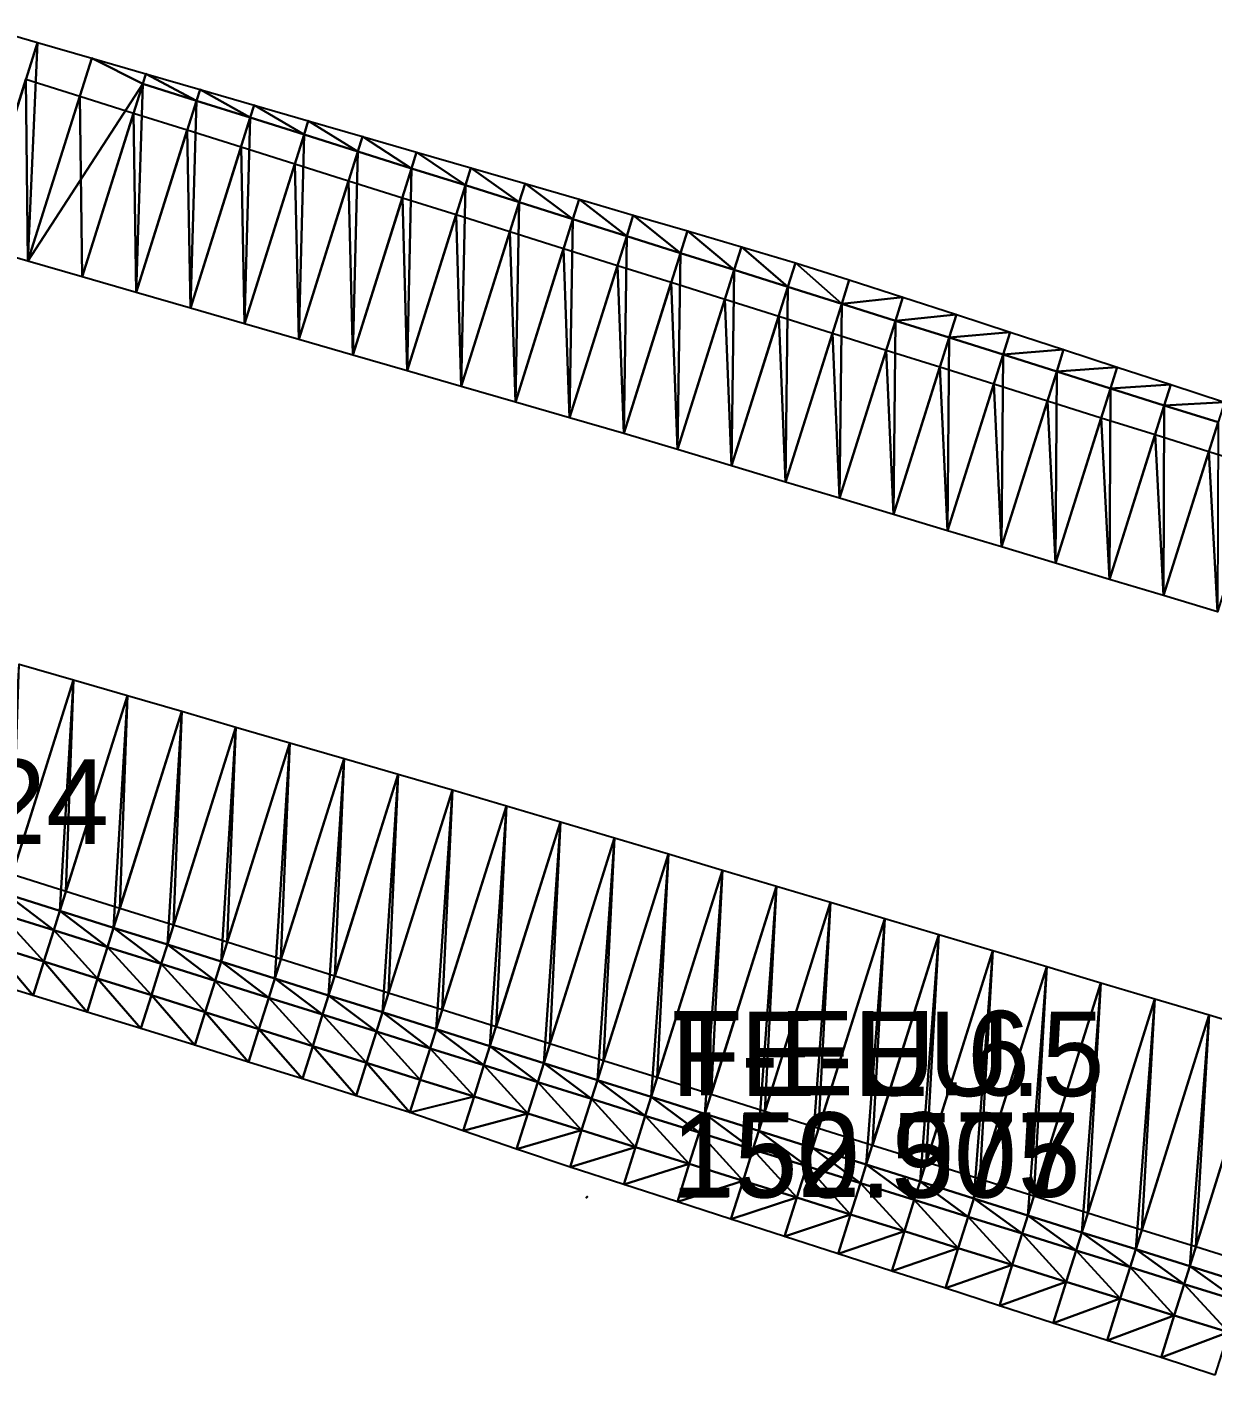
# Model space of a CAD drawing. Header units: metres. Extents: x 1882598 to 1885460, y 3171405 to 3171756.
# Drawn here: x 1883829.01 to 1883850.04, y 3171669.56 to 3171693.47 of the extents above; entities that cross this region are included whole.
import ezdxf

# ---------------------------------------------------------------- set-up
doc = ezdxf.new("R2010")
doc.units = ezdxf.units.M
doc.header["$MEASUREMENT"] = 0
doc.layers.add('pntelev', color=2, linetype='Continuous')
doc.layers.add('pntno', color=3, linetype='Continuous')
doc.layers.add('Triangles surfaces projet', color=7, linetype='Continuous', true_color=0x848484)

msp = doc.modelspace()

# ---------------------------------------------------------------- linework, layer by layer
for p in [(1883838.938, 3171672.704, 150.507), (1883838.953, 3171672.715, 152.975)]:
    msp.add_point(p)
at = {"layer": 'Triangles surfaces projet'}
for points in [[(1883828.238, 3171693.468, 152.591), (1883829.199, 3171693.19, 152.583), (1883828.067, 3171689.593, 152.677), (1883828.238, 3171693.468, 152.591)], [(1883829.199, 3171693.19, 152.583), (1883829.028, 3171689.315, 152.669), (1883828.067, 3171689.593, 152.677), (1883829.199, 3171693.19, 152.583)], [(1883829.028, 3171689.315, 152.669), (1883829.199, 3171693.19, 152.583), (1883830.16, 3171692.912, 152.575), (1883829.028, 3171689.315, 152.669)], [(1883829.028, 3171689.315, 152.669), (1883830.16, 3171692.912, 152.575), (1883831.066, 3171692.46, 152.571), (1883829.028, 3171689.315, 152.669)], [(1883831.121, 3171692.634, 152.567), (1883831.066, 3171692.46, 152.571), (1883830.16, 3171692.912, 152.575), (1883831.121, 3171692.634, 152.567)], [(1883829.028, 3171689.315, 153.019), (1883828.067, 3171689.593, 153.027), (1883828.994, 3171692.54, 152.95), (1883829.028, 3171689.315, 153.019)], [(1883829.948, 3171692.24, 152.942), (1883829.028, 3171689.315, 153.019), (1883828.994, 3171692.54, 152.95), (1883829.948, 3171692.24, 152.942)], [(1883831.066, 3171692.46, 152.571), (1883831.121, 3171692.634, 152.567), (1883832.02, 3171692.16, 152.564), (1883831.066, 3171692.46, 152.571)], [(1883832.082, 3171692.356, 152.427), (1883832.02, 3171692.16, 152.564), (1883831.121, 3171692.634, 152.567), (1883832.082, 3171692.356, 152.427)], [(1883829.989, 3171689.038, 152.661), (1883829.028, 3171689.315, 152.669), (1883831.066, 3171692.46, 152.571), (1883829.989, 3171689.038, 152.661)], [(1883831.066, 3171692.46, 152.571), (1883830.949, 3171688.76, 152.653), (1883829.989, 3171689.038, 152.661), (1883831.066, 3171692.46, 152.571)], [(1883831.066, 3171692.46, 152.571), (1883832.02, 3171692.16, 152.564), (1883830.949, 3171688.76, 152.653), (1883831.066, 3171692.46, 152.571)], [(1883832.082, 3171692.356, 152.427), (1883832.974, 3171691.86, 152.557), (1883832.02, 3171692.16, 152.564), (1883832.082, 3171692.356, 152.427)], [(1883832.974, 3171691.86, 152.557), (1883832.082, 3171692.356, 152.427), (1883833.042, 3171692.079, 152.403), (1883832.974, 3171691.86, 152.557)], [(1883829.989, 3171689.038, 153.011), (1883829.028, 3171689.315, 153.019), (1883829.948, 3171692.24, 152.942), (1883829.989, 3171689.038, 153.011)], [(1883830.902, 3171691.94, 152.935), (1883829.989, 3171689.038, 153.011), (1883829.948, 3171692.24, 152.942), (1883830.902, 3171691.94, 152.935)], [(1883830.949, 3171688.76, 152.653), (1883832.02, 3171692.16, 152.564), (1883831.91, 3171688.482, 152.645), (1883830.949, 3171688.76, 152.653)], [(1883832.02, 3171692.16, 152.564), (1883832.974, 3171691.86, 152.557), (1883831.91, 3171688.482, 152.645), (1883832.02, 3171692.16, 152.564)], [(1883832.974, 3171691.86, 152.557), (1883833.042, 3171692.079, 152.403), (1883833.927, 3171691.559, 152.549), (1883832.974, 3171691.86, 152.557)], [(1883833.927, 3171691.559, 152.549), (1883833.042, 3171692.079, 152.403), (1883834.003, 3171691.801, 152.38), (1883833.927, 3171691.559, 152.549)], [(1883830.949, 3171688.76, 153.003), (1883829.989, 3171689.038, 153.011), (1883830.902, 3171691.94, 152.935), (1883830.949, 3171688.76, 153.003)], [(1883831.856, 3171691.64, 152.928), (1883830.949, 3171688.76, 153.003), (1883830.902, 3171691.94, 152.935), (1883831.856, 3171691.64, 152.928)], [(1883831.91, 3171688.482, 152.645), (1883832.974, 3171691.86, 152.557), (1883832.871, 3171688.204, 152.637), (1883831.91, 3171688.482, 152.645)], [(1883833.927, 3171691.559, 152.549), (1883832.871, 3171688.204, 152.637), (1883832.974, 3171691.86, 152.557), (1883833.927, 3171691.559, 152.549)], [(1883831.91, 3171688.482, 152.995), (1883830.949, 3171688.76, 153.003), (1883831.856, 3171691.64, 152.928), (1883831.91, 3171688.482, 152.995)], [(1883832.81, 3171691.339, 152.92), (1883831.91, 3171688.482, 152.995), (1883831.856, 3171691.64, 152.928), (1883832.81, 3171691.339, 152.92)], [(1883834.003, 3171691.801, 152.38), (1883834.881, 3171691.259, 152.542), (1883833.927, 3171691.559, 152.549), (1883834.003, 3171691.801, 152.38)], [(1883834.881, 3171691.259, 152.542), (1883834.003, 3171691.801, 152.38), (1883834.964, 3171691.523, 152.357), (1883834.881, 3171691.259, 152.542)], [(1883832.871, 3171688.204, 152.987), (1883831.91, 3171688.482, 152.995), (1883832.81, 3171691.339, 152.92), (1883832.871, 3171688.204, 152.987)], [(1883833.764, 3171691.039, 152.913), (1883832.871, 3171688.204, 152.987), (1883832.81, 3171691.339, 152.92), (1883833.764, 3171691.039, 152.913)], [(1883832.871, 3171688.204, 152.637), (1883833.927, 3171691.559, 152.549), (1883833.832, 3171687.926, 152.629), (1883832.871, 3171688.204, 152.637)], [(1883833.927, 3171691.559, 152.549), (1883834.881, 3171691.259, 152.542), (1883833.832, 3171687.926, 152.629), (1883833.927, 3171691.559, 152.549)], [(1883834.881, 3171691.259, 152.542), (1883834.964, 3171691.523, 152.357), (1883835.835, 3171690.959, 152.535), (1883834.881, 3171691.259, 152.542)], [(1883835.925, 3171691.246, 152.334), (1883835.835, 3171690.959, 152.535), (1883834.964, 3171691.523, 152.357), (1883835.925, 3171691.246, 152.334)], [(1883833.832, 3171687.926, 152.629), (1883834.881, 3171691.259, 152.542), (1883834.793, 3171687.648, 152.622), (1883833.832, 3171687.926, 152.629)], [(1883834.793, 3171687.648, 152.622), (1883834.881, 3171691.259, 152.542), (1883835.835, 3171690.959, 152.535), (1883834.793, 3171687.648, 152.622)], [(1883835.835, 3171690.959, 152.535), (1883835.925, 3171691.246, 152.334), (1883836.789, 3171690.659, 152.528), (1883835.835, 3171690.959, 152.535)], [(1883836.886, 3171690.968, 152.311), (1883836.789, 3171690.659, 152.528), (1883835.925, 3171691.246, 152.334), (1883836.886, 3171690.968, 152.311)], [(1883833.832, 3171687.926, 152.979), (1883832.871, 3171688.204, 152.987), (1883833.764, 3171691.039, 152.913), (1883833.832, 3171687.926, 152.979)], [(1883834.718, 3171690.739, 152.906), (1883833.832, 3171687.926, 152.979), (1883833.764, 3171691.039, 152.913), (1883834.718, 3171690.739, 152.906)], [(1883835.754, 3171687.37, 152.614), (1883834.793, 3171687.648, 152.622), (1883835.835, 3171690.959, 152.535), (1883835.754, 3171687.37, 152.614)], [(1883835.835, 3171690.959, 152.535), (1883836.789, 3171690.659, 152.528), (1883835.754, 3171687.37, 152.614), (1883835.835, 3171690.959, 152.535)], [(1883836.886, 3171690.968, 152.311), (1883837.743, 3171690.359, 152.52), (1883836.789, 3171690.659, 152.528), (1883836.886, 3171690.968, 152.311)], [(1883837.743, 3171690.359, 152.52), (1883836.886, 3171690.968, 152.311), (1883837.848, 3171690.691, 152.288), (1883837.743, 3171690.359, 152.52)], [(1883834.793, 3171687.648, 152.972), (1883833.832, 3171687.926, 152.979), (1883834.718, 3171690.739, 152.906), (1883834.793, 3171687.648, 152.972)], [(1883835.671, 3171690.439, 152.898), (1883834.793, 3171687.648, 152.972), (1883834.718, 3171690.739, 152.906), (1883835.671, 3171690.439, 152.898)], [(1883835.754, 3171687.37, 152.614), (1883836.789, 3171690.659, 152.528), (1883836.715, 3171687.093, 152.606), (1883835.754, 3171687.37, 152.614)], [(1883837.743, 3171690.359, 152.52), (1883836.715, 3171687.093, 152.606), (1883836.789, 3171690.659, 152.528), (1883837.743, 3171690.359, 152.52)], [(1883837.743, 3171690.359, 152.52), (1883837.848, 3171690.691, 152.288), (1883838.697, 3171690.058, 152.513), (1883837.743, 3171690.359, 152.52)], [(1883838.697, 3171690.058, 152.513), (1883837.848, 3171690.691, 152.288), (1883838.809, 3171690.414, 152.265), (1883838.697, 3171690.058, 152.513)], [(1883835.754, 3171687.37, 152.964), (1883834.793, 3171687.648, 152.972), (1883835.671, 3171690.439, 152.898), (1883835.754, 3171687.37, 152.964)], [(1883836.625, 3171690.139, 152.891), (1883835.754, 3171687.37, 152.964), (1883835.671, 3171690.439, 152.898), (1883836.625, 3171690.139, 152.891)], [(1883838.809, 3171690.414, 152.265), (1883839.651, 3171689.758, 152.506), (1883838.697, 3171690.058, 152.513), (1883838.809, 3171690.414, 152.265)], [(1883839.651, 3171689.758, 152.506), (1883838.809, 3171690.414, 152.265), (1883839.768, 3171690.132, 152.245), (1883839.651, 3171689.758, 152.506)], [(1883837.676, 3171686.815, 152.598), (1883836.715, 3171687.093, 152.606), (1883837.743, 3171690.359, 152.52), (1883837.676, 3171686.815, 152.598)], [(1883837.676, 3171686.815, 152.598), (1883837.743, 3171690.359, 152.52), (1883838.697, 3171690.058, 152.513), (1883837.676, 3171686.815, 152.598)], [(1883836.715, 3171687.093, 152.956), (1883835.754, 3171687.37, 152.964), (1883836.625, 3171690.139, 152.891), (1883836.715, 3171687.093, 152.956)], [(1883837.579, 3171689.838, 152.884), (1883836.715, 3171687.093, 152.956), (1883836.625, 3171690.139, 152.891), (1883837.579, 3171689.838, 152.884)], [(1883837.676, 3171686.815, 152.598), (1883838.697, 3171690.058, 152.513), (1883838.637, 3171686.537, 152.591), (1883837.676, 3171686.815, 152.598)], [(1883839.651, 3171689.758, 152.506), (1883838.637, 3171686.537, 152.591), (1883838.697, 3171690.058, 152.513), (1883839.651, 3171689.758, 152.506)], [(1883839.651, 3171689.758, 152.506), (1883839.768, 3171690.132, 152.245), (1883840.605, 3171689.458, 152.499), (1883839.651, 3171689.758, 152.506)], [(1883840.728, 3171689.849, 152.226), (1883840.605, 3171689.458, 152.499), (1883839.768, 3171690.132, 152.245), (1883840.728, 3171689.849, 152.226)], [(1883837.676, 3171686.815, 152.948), (1883836.715, 3171687.093, 152.956), (1883837.579, 3171689.838, 152.884), (1883837.676, 3171686.815, 152.948)], [(1883838.533, 3171689.538, 152.877), (1883837.676, 3171686.815, 152.948), (1883837.579, 3171689.838, 152.884), (1883838.533, 3171689.538, 152.877)], [(1883839.651, 3171689.758, 152.506), (1883839.598, 3171686.258, 152.583), (1883838.637, 3171686.537, 152.591), (1883839.651, 3171689.758, 152.506)], [(1883840.605, 3171689.458, 152.499), (1883839.598, 3171686.258, 152.583), (1883839.651, 3171689.758, 152.506), (1883840.605, 3171689.458, 152.499)], [(1883840.605, 3171689.458, 152.499), (1883840.728, 3171689.849, 152.226), (1883841.558, 3171689.158, 152.492), (1883840.605, 3171689.458, 152.499)], [(1883841.558, 3171689.158, 152.492), (1883840.728, 3171689.849, 152.226), (1883841.687, 3171689.567, 152.206), (1883841.558, 3171689.158, 152.492)], [(1883838.637, 3171686.537, 152.941), (1883837.676, 3171686.815, 152.948), (1883838.533, 3171689.538, 152.877), (1883838.637, 3171686.537, 152.941)], [(1883839.487, 3171689.238, 152.87), (1883838.637, 3171686.537, 152.941), (1883838.533, 3171689.538, 152.877), (1883839.487, 3171689.238, 152.87)], [(1883840.555, 3171685.971, 152.576), (1883839.598, 3171686.258, 152.583), (1883840.605, 3171689.458, 152.499), (1883840.555, 3171685.971, 152.576)], [(1883841.558, 3171689.158, 152.492), (1883840.555, 3171685.971, 152.576), (1883840.605, 3171689.458, 152.499), (1883841.558, 3171689.158, 152.492)], [(1883841.687, 3171689.567, 152.206), (1883842.512, 3171688.858, 152.485), (1883841.558, 3171689.158, 152.492), (1883841.687, 3171689.567, 152.206)], [(1883842.647, 3171689.285, 152.187), (1883842.512, 3171688.858, 152.485), (1883841.687, 3171689.567, 152.206), (1883842.647, 3171689.285, 152.187)], [(1883839.598, 3171686.258, 152.933), (1883838.637, 3171686.537, 152.941), (1883839.487, 3171689.238, 152.87), (1883839.598, 3171686.258, 152.933)], [(1883840.441, 3171688.938, 152.863), (1883839.598, 3171686.258, 152.933), (1883839.487, 3171689.238, 152.87), (1883840.441, 3171688.938, 152.863)], [(1883842.512, 3171688.858, 152.485), (1883842.647, 3171689.285, 152.187), (1883843.466, 3171688.557, 152.478), (1883842.512, 3171688.858, 152.485)], [(1883843.601, 3171688.985, 152.179), (1883843.466, 3171688.557, 152.478), (1883842.647, 3171689.285, 152.187), (1883843.601, 3171688.985, 152.179)], [(1883841.513, 3171685.683, 152.568), (1883840.555, 3171685.971, 152.576), (1883841.558, 3171689.158, 152.492), (1883841.513, 3171685.683, 152.568)], [(1883841.558, 3171689.158, 152.492), (1883842.512, 3171688.858, 152.485), (1883841.513, 3171685.683, 152.568), (1883841.558, 3171689.158, 152.492)], [(1883843.466, 3171688.557, 152.478), (1883843.601, 3171688.985, 152.179), (1883844.552, 3171688.675, 152.179), (1883843.466, 3171688.557, 152.478)], [(1883840.555, 3171685.971, 152.926), (1883839.598, 3171686.258, 152.933), (1883840.441, 3171688.938, 152.863), (1883840.555, 3171685.971, 152.926)], [(1883841.395, 3171688.637, 152.856), (1883840.555, 3171685.971, 152.926), (1883840.441, 3171688.938, 152.863), (1883841.395, 3171688.637, 152.856)], [(1883842.512, 3171688.858, 152.485), (1883842.471, 3171685.395, 152.561), (1883841.513, 3171685.683, 152.568), (1883842.512, 3171688.858, 152.485)], [(1883842.471, 3171685.395, 152.561), (1883842.512, 3171688.858, 152.485), (1883843.466, 3171688.557, 152.478), (1883842.471, 3171685.395, 152.561)], [(1883841.513, 3171685.683, 152.918), (1883840.555, 3171685.971, 152.926), (1883841.395, 3171688.637, 152.856), (1883841.513, 3171685.683, 152.918)], [(1883842.349, 3171688.337, 152.849), (1883841.513, 3171685.683, 152.918), (1883841.395, 3171688.637, 152.856), (1883842.349, 3171688.337, 152.849)], [(1883842.471, 3171685.395, 152.561), (1883843.466, 3171688.557, 152.478), (1883843.429, 3171685.108, 152.554), (1883842.471, 3171685.395, 152.561)], [(1883843.429, 3171685.108, 152.554), (1883843.466, 3171688.557, 152.478), (1883844.42, 3171688.257, 152.471), (1883843.429, 3171685.108, 152.554)], [(1883844.552, 3171688.675, 152.179), (1883844.42, 3171688.257, 152.471), (1883843.466, 3171688.557, 152.478), (1883844.552, 3171688.675, 152.179)], [(1883844.42, 3171688.257, 152.471), (1883844.552, 3171688.675, 152.179), (1883845.502, 3171688.365, 152.179), (1883844.42, 3171688.257, 152.471)], [(1883842.471, 3171685.395, 152.911), (1883841.513, 3171685.683, 152.918), (1883842.349, 3171688.337, 152.849), (1883842.471, 3171685.395, 152.911)], [(1883843.302, 3171688.037, 152.842), (1883842.471, 3171685.395, 152.911), (1883842.349, 3171688.337, 152.849), (1883843.302, 3171688.037, 152.842)], [(1883844.387, 3171684.82, 152.547), (1883843.429, 3171685.108, 152.554), (1883844.42, 3171688.257, 152.471), (1883844.387, 3171684.82, 152.547)], [(1883844.42, 3171688.257, 152.471), (1883845.374, 3171687.957, 152.465), (1883844.387, 3171684.82, 152.547), (1883844.42, 3171688.257, 152.471)], [(1883844.42, 3171688.257, 152.471), (1883845.502, 3171688.365, 152.179), (1883845.374, 3171687.957, 152.465), (1883844.42, 3171688.257, 152.471)], [(1883846.453, 3171688.055, 152.18), (1883845.374, 3171687.957, 152.465), (1883845.502, 3171688.365, 152.179), (1883846.453, 3171688.055, 152.18)], [(1883843.429, 3171685.108, 152.904), (1883842.471, 3171685.395, 152.911), (1883843.302, 3171688.037, 152.842), (1883843.429, 3171685.108, 152.904)], [(1883844.256, 3171687.737, 152.835), (1883843.429, 3171685.108, 152.904), (1883843.302, 3171688.037, 152.842), (1883844.256, 3171687.737, 152.835)], [(1883845.374, 3171687.957, 152.465), (1883846.453, 3171688.055, 152.18), (1883846.328, 3171687.657, 152.458), (1883845.374, 3171687.957, 152.465)], [(1883846.453, 3171688.055, 152.18), (1883847.404, 3171687.744, 152.18), (1883846.328, 3171687.657, 152.458), (1883846.453, 3171688.055, 152.18)], [(1883845.374, 3171687.957, 152.465), (1883845.344, 3171684.532, 152.54), (1883844.387, 3171684.82, 152.547), (1883845.374, 3171687.957, 152.465)], [(1883846.328, 3171687.657, 152.458), (1883845.344, 3171684.532, 152.54), (1883845.374, 3171687.957, 152.465), (1883846.328, 3171687.657, 152.458)], [(1883844.387, 3171684.82, 152.897), (1883843.429, 3171685.108, 152.904), (1883844.256, 3171687.737, 152.835), (1883844.387, 3171684.82, 152.897)], [(1883845.21, 3171687.437, 152.828), (1883844.387, 3171684.82, 152.897), (1883844.256, 3171687.737, 152.835), (1883845.21, 3171687.437, 152.828)], [(1883845.344, 3171684.532, 152.54), (1883846.328, 3171687.657, 152.458), (1883846.302, 3171684.244, 152.532), (1883845.344, 3171684.532, 152.54)], [(1883846.302, 3171684.244, 152.532), (1883846.328, 3171687.657, 152.458), (1883847.282, 3171687.356, 152.451), (1883846.302, 3171684.244, 152.532)], [(1883846.328, 3171687.657, 152.458), (1883847.404, 3171687.744, 152.18), (1883847.282, 3171687.356, 152.451), (1883846.328, 3171687.657, 152.458)], [(1883848.355, 3171687.434, 152.18), (1883847.282, 3171687.356, 152.451), (1883847.404, 3171687.744, 152.18), (1883848.355, 3171687.434, 152.18)], [(1883845.344, 3171684.532, 152.89), (1883844.387, 3171684.82, 152.897), (1883845.21, 3171687.437, 152.828), (1883845.344, 3171684.532, 152.89)], [(1883846.164, 3171687.136, 152.821), (1883845.344, 3171684.532, 152.89), (1883845.21, 3171687.437, 152.828), (1883846.164, 3171687.136, 152.821)], [(1883847.26, 3171683.957, 152.525), (1883846.302, 3171684.244, 152.532), (1883847.282, 3171687.356, 152.451), (1883847.26, 3171683.957, 152.525)], [(1883847.26, 3171683.957, 152.525), (1883847.282, 3171687.356, 152.451), (1883848.235, 3171687.056, 152.444), (1883847.26, 3171683.957, 152.525)], [(1883847.282, 3171687.356, 152.451), (1883848.355, 3171687.434, 152.18), (1883848.235, 3171687.056, 152.444), (1883847.282, 3171687.356, 152.451)], [(1883848.235, 3171687.056, 152.444), (1883848.355, 3171687.434, 152.18), (1883849.305, 3171687.124, 152.18), (1883848.235, 3171687.056, 152.444)], [(1883846.302, 3171684.244, 152.882), (1883845.344, 3171684.532, 152.89), (1883846.164, 3171687.136, 152.821), (1883846.302, 3171684.244, 152.882)], [(1883847.118, 3171686.836, 152.814), (1883846.302, 3171684.244, 152.882), (1883846.164, 3171687.136, 152.821), (1883847.118, 3171686.836, 152.814)], [(1883848.235, 3171687.056, 152.444), (1883848.218, 3171683.669, 152.518), (1883847.26, 3171683.957, 152.525), (1883848.235, 3171687.056, 152.444)], [(1883849.189, 3171686.756, 152.437), (1883848.218, 3171683.669, 152.518), (1883848.235, 3171687.056, 152.444), (1883849.189, 3171686.756, 152.437)], [(1883849.305, 3171687.124, 152.18), (1883849.189, 3171686.756, 152.437), (1883848.235, 3171687.056, 152.444), (1883849.305, 3171687.124, 152.18)], [(1883850.256, 3171686.814, 152.18), (1883849.189, 3171686.756, 152.437), (1883849.305, 3171687.124, 152.18), (1883850.256, 3171686.814, 152.18)], [(1883847.26, 3171683.957, 152.875), (1883846.302, 3171684.244, 152.882), (1883847.118, 3171686.836, 152.814), (1883847.26, 3171683.957, 152.875)], [(1883848.072, 3171686.536, 152.808), (1883847.26, 3171683.957, 152.875), (1883847.118, 3171686.836, 152.814), (1883848.072, 3171686.536, 152.808)], [(1883849.189, 3171686.756, 152.437), (1883850.256, 3171686.814, 152.18), (1883850.143, 3171686.456, 152.431), (1883849.189, 3171686.756, 152.437)], [(1883848.218, 3171683.669, 152.518), (1883849.189, 3171686.756, 152.437), (1883849.176, 3171683.381, 152.511), (1883848.218, 3171683.669, 152.518)], [(1883849.189, 3171686.756, 152.437), (1883850.143, 3171686.456, 152.431), (1883849.176, 3171683.381, 152.511), (1883849.189, 3171686.756, 152.437)], [(1883848.218, 3171683.669, 152.868), (1883847.26, 3171683.957, 152.875), (1883848.072, 3171686.536, 152.808), (1883848.218, 3171683.669, 152.868)], [(1883849.026, 3171686.236, 152.801), (1883848.218, 3171683.669, 152.868), (1883848.072, 3171686.536, 152.808), (1883849.026, 3171686.236, 152.801)], [(1883850.143, 3171686.456, 152.431), (1883850.132, 3171683.094, 152.504), (1883849.176, 3171683.381, 152.511), (1883850.143, 3171686.456, 152.431)], [(1883849.176, 3171683.381, 152.861), (1883848.218, 3171683.669, 152.868), (1883849.026, 3171686.236, 152.801), (1883849.176, 3171683.381, 152.861)], [(1883849.979, 3171685.935, 152.794), (1883849.176, 3171683.381, 152.861), (1883849.026, 3171686.236, 152.801), (1883849.979, 3171685.935, 152.794)], [(1883850.132, 3171683.094, 152.854), (1883849.176, 3171683.381, 152.861), (1883849.979, 3171685.935, 152.794), (1883850.132, 3171683.094, 152.854)], [(1883850.931, 3171685.636, 152.788), (1883850.132, 3171683.094, 152.854), (1883849.979, 3171685.935, 152.794), (1883850.931, 3171685.636, 152.788)], [(1883828.64, 3171678.091, 152.56), (1883828.874, 3171682.166, 152.666), (1883829.835, 3171681.887, 152.659), (1883828.64, 3171678.091, 152.56)], [(1883829.835, 3171681.887, 153.009), (1883828.748, 3171678.434, 152.919), (1883828.874, 3171682.166, 153.016), (1883829.835, 3171681.887, 153.009)], [(1883829.835, 3171681.887, 152.659), (1883829.594, 3171677.791, 152.553), (1883828.64, 3171678.091, 152.56), (1883829.835, 3171681.887, 152.659)], [(1883829.702, 3171678.133, 152.912), (1883828.748, 3171678.434, 152.919), (1883829.835, 3171681.887, 153.009), (1883829.702, 3171678.133, 152.912)], [(1883829.835, 3171681.887, 152.659), (1883830.795, 3171681.608, 152.653), (1883829.594, 3171677.791, 152.553), (1883829.835, 3171681.887, 152.659)], [(1883830.795, 3171681.608, 153.003), (1883829.702, 3171678.133, 152.912), (1883829.835, 3171681.887, 153.009), (1883830.795, 3171681.608, 153.003)], [(1883829.594, 3171677.791, 152.553), (1883830.795, 3171681.608, 152.653), (1883830.548, 3171677.491, 152.545), (1883829.594, 3171677.791, 152.553)], [(1883830.656, 3171677.833, 152.904), (1883829.702, 3171678.133, 152.912), (1883830.795, 3171681.608, 153.003), (1883830.656, 3171677.833, 152.904)], [(1883831.756, 3171681.329, 152.646), (1883830.548, 3171677.491, 152.545), (1883830.795, 3171681.608, 152.653), (1883831.756, 3171681.329, 152.646)], [(1883831.756, 3171681.329, 152.996), (1883830.656, 3171677.833, 152.904), (1883830.795, 3171681.608, 153.003), (1883831.756, 3171681.329, 152.996)], [(1883831.502, 3171677.191, 152.538), (1883830.548, 3171677.491, 152.545), (1883831.756, 3171681.329, 152.646), (1883831.502, 3171677.191, 152.538)], [(1883831.61, 3171677.533, 152.897), (1883830.656, 3171677.833, 152.904), (1883831.756, 3171681.329, 152.996), (1883831.61, 3171677.533, 152.897)], [(1883831.502, 3171677.191, 152.538), (1883831.756, 3171681.329, 152.646), (1883832.716, 3171681.05, 152.639), (1883831.502, 3171677.191, 152.538)], [(1883832.716, 3171681.05, 152.989), (1883831.61, 3171677.533, 152.897), (1883831.756, 3171681.329, 152.996), (1883832.716, 3171681.05, 152.989)], [(1883831.502, 3171677.191, 152.538), (1883832.716, 3171681.05, 152.639), (1883832.456, 3171676.89, 152.531), (1883831.502, 3171677.191, 152.538)], [(1883832.563, 3171677.233, 152.89), (1883831.61, 3171677.533, 152.897), (1883832.716, 3171681.05, 152.989), (1883832.563, 3171677.233, 152.89)], [(1883832.456, 3171676.89, 152.531), (1883832.716, 3171681.05, 152.639), (1883833.677, 3171680.771, 152.633), (1883832.456, 3171676.89, 152.531)], [(1883833.677, 3171680.771, 152.983), (1883832.563, 3171677.233, 152.89), (1883832.716, 3171681.05, 152.989), (1883833.677, 3171680.771, 152.983)], [(1883832.456, 3171676.89, 152.531), (1883833.677, 3171680.771, 152.633), (1883833.409, 3171676.59, 152.524), (1883832.456, 3171676.89, 152.531)], [(1883833.517, 3171676.933, 152.883), (1883832.563, 3171677.233, 152.89), (1883833.677, 3171680.771, 152.983), (1883833.517, 3171676.933, 152.883)], [(1883834.637, 3171680.492, 152.626), (1883833.409, 3171676.59, 152.524), (1883833.677, 3171680.771, 152.633), (1883834.637, 3171680.492, 152.626)], [(1883834.637, 3171680.492, 152.976), (1883833.517, 3171676.933, 152.883), (1883833.677, 3171680.771, 152.983), (1883834.637, 3171680.492, 152.976)], [(1883834.363, 3171676.29, 152.517), (1883833.409, 3171676.59, 152.524), (1883834.637, 3171680.492, 152.626), (1883834.363, 3171676.29, 152.517)], [(1883834.471, 3171676.632, 152.876), (1883833.517, 3171676.933, 152.883), (1883834.637, 3171680.492, 152.976), (1883834.471, 3171676.632, 152.876)], [(1883835.598, 3171680.213, 152.619), (1883834.363, 3171676.29, 152.517), (1883834.637, 3171680.492, 152.626), (1883835.598, 3171680.213, 152.619)], [(1883835.598, 3171680.213, 152.969), (1883834.471, 3171676.632, 152.876), (1883834.637, 3171680.492, 152.976), (1883835.598, 3171680.213, 152.969)], [(1883834.363, 3171676.29, 152.517), (1883835.598, 3171680.213, 152.619), (1883835.317, 3171675.99, 152.51), (1883834.363, 3171676.29, 152.517)], [(1883835.425, 3171676.332, 152.869), (1883834.471, 3171676.632, 152.876), (1883835.598, 3171680.213, 152.969), (1883835.425, 3171676.332, 152.869)], [(1883835.317, 3171675.99, 152.51), (1883835.598, 3171680.213, 152.619), (1883836.558, 3171679.934, 152.613), (1883835.317, 3171675.99, 152.51)], [(1883836.558, 3171679.934, 152.963), (1883835.425, 3171676.332, 152.869), (1883835.598, 3171680.213, 152.969), (1883836.558, 3171679.934, 152.963)], [(1883836.558, 3171679.934, 152.613), (1883836.271, 3171675.69, 152.503), (1883835.317, 3171675.99, 152.51), (1883836.558, 3171679.934, 152.613)], [(1883836.379, 3171676.032, 152.862), (1883835.425, 3171676.332, 152.869), (1883836.558, 3171679.934, 152.963), (1883836.379, 3171676.032, 152.862)], [(1883836.558, 3171679.934, 152.613), (1883837.519, 3171679.654, 152.606), (1883836.271, 3171675.69, 152.503), (1883836.558, 3171679.934, 152.613)], [(1883837.519, 3171679.654, 152.956), (1883836.379, 3171676.032, 152.862), (1883836.558, 3171679.934, 152.963), (1883837.519, 3171679.654, 152.956)], [(1883836.271, 3171675.69, 152.503), (1883837.519, 3171679.654, 152.606), (1883837.225, 3171675.389, 152.496), (1883836.271, 3171675.69, 152.503)], [(1883837.333, 3171675.732, 152.854), (1883836.379, 3171676.032, 152.862), (1883837.519, 3171679.654, 152.956), (1883837.333, 3171675.732, 152.854)], [(1883837.519, 3171679.654, 152.606), (1883838.477, 3171679.369, 152.6), (1883837.225, 3171675.389, 152.496), (1883837.519, 3171679.654, 152.606)], [(1883838.477, 3171679.369, 152.95), (1883837.333, 3171675.732, 152.854), (1883837.519, 3171679.654, 152.956), (1883838.477, 3171679.369, 152.95)], [(1883838.179, 3171675.089, 152.489), (1883837.225, 3171675.389, 152.496), (1883838.477, 3171679.369, 152.6), (1883838.179, 3171675.089, 152.489)], [(1883838.287, 3171675.432, 152.848), (1883837.333, 3171675.732, 152.854), (1883838.477, 3171679.369, 152.95), (1883838.287, 3171675.432, 152.848)], [(1883838.477, 3171679.369, 152.6), (1883839.436, 3171679.083, 152.593), (1883838.179, 3171675.089, 152.489), (1883838.477, 3171679.369, 152.6)], [(1883839.436, 3171679.083, 152.943), (1883838.287, 3171675.432, 152.848), (1883838.477, 3171679.369, 152.95), (1883839.436, 3171679.083, 152.943)], [(1883839.133, 3171674.789, 152.482), (1883838.179, 3171675.089, 152.489), (1883839.436, 3171679.083, 152.593), (1883839.133, 3171674.789, 152.482)], [(1883839.24, 3171675.131, 152.841), (1883838.287, 3171675.432, 152.848), (1883839.436, 3171679.083, 152.943), (1883839.24, 3171675.131, 152.841)], [(1883840.395, 3171678.798, 152.587), (1883839.133, 3171674.789, 152.482), (1883839.436, 3171679.083, 152.593), (1883840.395, 3171678.798, 152.587)], [(1883840.395, 3171678.798, 152.937), (1883839.24, 3171675.131, 152.841), (1883839.436, 3171679.083, 152.943), (1883840.395, 3171678.798, 152.937)], [(1883840.087, 3171674.489, 152.475), (1883839.133, 3171674.789, 152.482), (1883840.395, 3171678.798, 152.587), (1883840.087, 3171674.489, 152.475)], [(1883840.194, 3171674.831, 152.834), (1883839.24, 3171675.131, 152.841), (1883840.395, 3171678.798, 152.937), (1883840.194, 3171674.831, 152.834)], [(1883841.353, 3171678.513, 152.58), (1883840.087, 3171674.489, 152.475), (1883840.395, 3171678.798, 152.587), (1883841.353, 3171678.513, 152.58)], [(1883841.353, 3171678.513, 152.93), (1883840.194, 3171674.831, 152.834), (1883840.395, 3171678.798, 152.937), (1883841.353, 3171678.513, 152.93)], [(1883841.04, 3171674.188, 152.468), (1883840.087, 3171674.489, 152.475), (1883841.353, 3171678.513, 152.58), (1883841.04, 3171674.188, 152.468)], [(1883841.148, 3171674.531, 152.827), (1883840.194, 3171674.831, 152.834), (1883841.353, 3171678.513, 152.93), (1883841.148, 3171674.531, 152.827)], [(1883841.04, 3171674.188, 152.468), (1883841.353, 3171678.513, 152.58), (1883842.312, 3171678.227, 152.574), (1883841.04, 3171674.188, 152.468)], [(1883842.312, 3171678.227, 152.924), (1883841.148, 3171674.531, 152.827), (1883841.353, 3171678.513, 152.93), (1883842.312, 3171678.227, 152.924)], [(1883841.994, 3171673.888, 152.461), (1883841.04, 3171674.188, 152.468), (1883842.312, 3171678.227, 152.574), (1883841.994, 3171673.888, 152.461)], [(1883842.102, 3171674.231, 152.82), (1883841.148, 3171674.531, 152.827), (1883842.312, 3171678.227, 152.924), (1883842.102, 3171674.231, 152.82)], [(1883843.27, 3171677.942, 152.567), (1883841.994, 3171673.888, 152.461), (1883842.312, 3171678.227, 152.574), (1883843.27, 3171677.942, 152.567)], [(1883843.27, 3171677.942, 152.917), (1883842.102, 3171674.231, 152.82), (1883842.312, 3171678.227, 152.924), (1883843.27, 3171677.942, 152.917)], [(1883829.485, 3171677.446, 152.19), (1883828.531, 3171677.745, 152.197), (1883828.64, 3171678.091, 152.56), (1883829.485, 3171677.446, 152.19)], [(1883829.485, 3171677.446, 152.19), (1883828.64, 3171678.091, 152.56), (1883829.594, 3171677.791, 152.553), (1883829.485, 3171677.446, 152.19)], [(1883828.356, 3171677.189, 152.197), (1883828.531, 3171677.745, 152.197), (1883829.31, 3171676.89, 152.19), (1883828.356, 3171677.189, 152.197)], [(1883829.485, 3171677.446, 152.19), (1883829.31, 3171676.89, 152.19), (1883828.531, 3171677.745, 152.197), (1883829.485, 3171677.446, 152.19)], [(1883830.439, 3171677.146, 152.184), (1883829.485, 3171677.446, 152.19), (1883829.594, 3171677.791, 152.553), (1883830.439, 3171677.146, 152.184)], [(1883829.594, 3171677.791, 152.553), (1883830.548, 3171677.491, 152.545), (1883830.439, 3171677.146, 152.184), (1883829.594, 3171677.791, 152.553)], [(1883841.994, 3171673.888, 152.461), (1883843.27, 3171677.942, 152.567), (1883842.948, 3171673.588, 152.454), (1883841.994, 3171673.888, 152.461)], [(1883843.056, 3171673.93, 152.813), (1883842.102, 3171674.231, 152.82), (1883843.27, 3171677.942, 152.917), (1883843.056, 3171673.93, 152.813)], [(1883843.27, 3171677.942, 152.567), (1883844.229, 3171677.656, 152.561), (1883842.948, 3171673.588, 152.454), (1883843.27, 3171677.942, 152.567)], [(1883844.229, 3171677.656, 152.911), (1883843.056, 3171673.93, 152.813), (1883843.27, 3171677.942, 152.917), (1883844.229, 3171677.656, 152.911)], [(1883831.393, 3171676.847, 152.178), (1883830.439, 3171677.146, 152.184), (1883830.548, 3171677.491, 152.545), (1883831.393, 3171676.847, 152.178)], [(1883831.393, 3171676.847, 152.178), (1883830.548, 3171677.491, 152.545), (1883831.502, 3171677.191, 152.538), (1883831.393, 3171676.847, 152.178)], [(1883844.229, 3171677.656, 152.561), (1883843.902, 3171673.288, 152.447), (1883842.948, 3171673.588, 152.454), (1883844.229, 3171677.656, 152.561)], [(1883844.01, 3171673.63, 152.806), (1883843.056, 3171673.93, 152.813), (1883844.229, 3171677.656, 152.911), (1883844.01, 3171673.63, 152.806)], [(1883844.229, 3171677.656, 152.561), (1883845.187, 3171677.371, 152.554), (1883843.902, 3171673.288, 152.447), (1883844.229, 3171677.656, 152.561)], [(1883845.187, 3171677.371, 152.904), (1883844.01, 3171673.63, 152.806), (1883844.229, 3171677.656, 152.911), (1883845.187, 3171677.371, 152.904)], [(1883830.264, 3171676.59, 152.184), (1883829.31, 3171676.89, 152.19), (1883829.485, 3171677.446, 152.19), (1883830.264, 3171676.59, 152.184)], [(1883830.264, 3171676.59, 152.184), (1883829.485, 3171677.446, 152.19), (1883830.439, 3171677.146, 152.184), (1883830.264, 3171676.59, 152.184)], [(1883843.902, 3171673.288, 152.447), (1883845.187, 3171677.371, 152.554), (1883844.856, 3171672.988, 152.441), (1883843.902, 3171673.288, 152.447)], [(1883844.964, 3171673.33, 152.8), (1883844.01, 3171673.63, 152.806), (1883845.187, 3171677.371, 152.904), (1883844.964, 3171673.33, 152.8)], [(1883845.187, 3171677.371, 152.554), (1883846.146, 3171677.086, 152.548), (1883844.856, 3171672.988, 152.441), (1883845.187, 3171677.371, 152.554)], [(1883846.146, 3171677.086, 152.898), (1883844.964, 3171673.33, 152.8), (1883845.187, 3171677.371, 152.904), (1883846.146, 3171677.086, 152.898)], [(1883828.163, 3171676.575, 152.841), (1883828.356, 3171677.189, 152.197), (1883829.12, 3171676.285, 152.825), (1883828.163, 3171676.575, 152.841)], [(1883829.31, 3171676.89, 152.19), (1883829.12, 3171676.285, 152.825), (1883828.356, 3171677.189, 152.197), (1883829.31, 3171676.89, 152.19)], [(1883831.218, 3171676.291, 152.178), (1883830.264, 3171676.59, 152.184), (1883830.439, 3171677.146, 152.184), (1883831.218, 3171676.291, 152.178)], [(1883831.393, 3171676.847, 152.178), (1883831.218, 3171676.291, 152.178), (1883830.439, 3171677.146, 152.184), (1883831.393, 3171676.847, 152.178)], [(1883831.393, 3171676.847, 152.178), (1883831.502, 3171677.191, 152.538), (1883832.348, 3171676.547, 152.171), (1883831.393, 3171676.847, 152.178)], [(1883832.348, 3171676.547, 152.171), (1883831.502, 3171677.191, 152.538), (1883832.456, 3171676.89, 152.531), (1883832.348, 3171676.547, 152.171)], [(1883845.81, 3171672.687, 152.434), (1883844.856, 3171672.988, 152.441), (1883846.146, 3171677.086, 152.548), (1883845.81, 3171672.687, 152.434)], [(1883845.918, 3171673.03, 152.793), (1883844.964, 3171673.33, 152.8), (1883846.146, 3171677.086, 152.898), (1883845.918, 3171673.03, 152.793)], [(1883846.146, 3171677.086, 152.548), (1883847.104, 3171676.8, 152.542), (1883845.81, 3171672.687, 152.434), (1883846.146, 3171677.086, 152.548)], [(1883847.104, 3171676.8, 152.892), (1883845.918, 3171673.03, 152.793), (1883846.146, 3171677.086, 152.898), (1883847.104, 3171676.8, 152.892)], [(1883829.12, 3171676.285, 152.825), (1883829.31, 3171676.89, 152.19), (1883830.077, 3171675.994, 152.809), (1883829.12, 3171676.285, 152.825)], [(1883830.077, 3171675.994, 152.809), (1883829.31, 3171676.89, 152.19), (1883830.264, 3171676.59, 152.184), (1883830.077, 3171675.994, 152.809)], [(1883831.218, 3171676.291, 152.178), (1883831.393, 3171676.847, 152.178), (1883832.173, 3171675.991, 152.171), (1883831.218, 3171676.291, 152.178)], [(1883831.393, 3171676.847, 152.178), (1883832.348, 3171676.547, 152.171), (1883832.173, 3171675.991, 152.171), (1883831.393, 3171676.847, 152.178)], [(1883832.456, 3171676.89, 152.531), (1883833.302, 3171676.248, 152.165), (1883832.348, 3171676.547, 152.171), (1883832.456, 3171676.89, 152.531)], [(1883833.302, 3171676.248, 152.165), (1883832.456, 3171676.89, 152.531), (1883833.409, 3171676.59, 152.524), (1883833.302, 3171676.248, 152.165)], [(1883846.766, 3171672.386, 152.427), (1883845.81, 3171672.687, 152.434), (1883847.104, 3171676.8, 152.542), (1883846.766, 3171672.386, 152.427)], [(1883846.874, 3171672.729, 152.786), (1883845.918, 3171673.03, 152.793), (1883847.104, 3171676.8, 152.892), (1883846.874, 3171672.729, 152.786)], [(1883847.104, 3171676.8, 152.542), (1883848.064, 3171676.515, 152.535), (1883846.766, 3171672.386, 152.427), (1883847.104, 3171676.8, 152.542)], [(1883848.064, 3171676.515, 152.885), (1883846.874, 3171672.729, 152.786), (1883847.104, 3171676.8, 152.892), (1883848.064, 3171676.515, 152.885)], [(1883830.264, 3171676.59, 152.184), (1883831.034, 3171675.704, 152.793), (1883830.077, 3171675.994, 152.809), (1883830.264, 3171676.59, 152.184)], [(1883831.034, 3171675.704, 152.793), (1883830.264, 3171676.59, 152.184), (1883831.218, 3171676.291, 152.178), (1883831.034, 3171675.704, 152.793)], [(1883833.127, 3171675.692, 152.165), (1883832.173, 3171675.991, 152.171), (1883832.348, 3171676.547, 152.171), (1883833.127, 3171675.692, 152.165)], [(1883833.127, 3171675.692, 152.165), (1883832.348, 3171676.547, 152.171), (1883833.302, 3171676.248, 152.165), (1883833.127, 3171675.692, 152.165)], [(1883833.409, 3171676.59, 152.524), (1883834.256, 3171675.948, 152.158), (1883833.302, 3171676.248, 152.165), (1883833.409, 3171676.59, 152.524)], [(1883834.363, 3171676.29, 152.517), (1883834.256, 3171675.948, 152.158), (1883833.409, 3171676.59, 152.524), (1883834.363, 3171676.29, 152.517)], [(1883847.724, 3171672.086, 152.421), (1883846.766, 3171672.386, 152.427), (1883848.064, 3171676.515, 152.535), (1883847.724, 3171672.086, 152.421)], [(1883847.832, 3171672.428, 152.78), (1883846.874, 3171672.729, 152.786), (1883848.064, 3171676.515, 152.885), (1883847.832, 3171672.428, 152.78)], [(1883848.064, 3171676.515, 152.535), (1883849.024, 3171676.229, 152.529), (1883847.724, 3171672.086, 152.421), (1883848.064, 3171676.515, 152.535)], [(1883849.024, 3171676.229, 152.879), (1883847.832, 3171672.428, 152.78), (1883848.064, 3171676.515, 152.885), (1883849.024, 3171676.229, 152.879)], [(1883831.034, 3171675.704, 152.793), (1883831.218, 3171676.291, 152.178), (1883831.988, 3171675.406, 152.784), (1883831.034, 3171675.704, 152.793)], [(1883831.218, 3171676.291, 152.178), (1883832.173, 3171675.991, 152.171), (1883831.988, 3171675.406, 152.784), (1883831.218, 3171676.291, 152.178)], [(1883834.256, 3171675.948, 152.158), (1883834.363, 3171676.29, 152.517), (1883835.21, 3171675.648, 152.151), (1883834.256, 3171675.948, 152.158)], [(1883834.363, 3171676.29, 152.517), (1883835.317, 3171675.99, 152.51), (1883835.21, 3171675.648, 152.151), (1883834.363, 3171676.29, 152.517)], [(1883834.081, 3171675.392, 152.158), (1883833.127, 3171675.692, 152.165), (1883833.302, 3171676.248, 152.165), (1883834.081, 3171675.392, 152.158)], [(1883834.081, 3171675.392, 152.158), (1883833.302, 3171676.248, 152.165), (1883834.256, 3171675.948, 152.158), (1883834.081, 3171675.392, 152.158)], [(1883847.724, 3171672.086, 152.421), (1883849.024, 3171676.229, 152.529), (1883848.682, 3171671.786, 152.414), (1883847.724, 3171672.086, 152.421)], [(1883848.789, 3171672.128, 152.773), (1883847.832, 3171672.428, 152.78), (1883849.024, 3171676.229, 152.879), (1883848.789, 3171672.128, 152.773)], [(1883849.984, 3171675.943, 152.523), (1883848.682, 3171671.786, 152.414), (1883849.024, 3171676.229, 152.529), (1883849.984, 3171675.943, 152.523)], [(1883849.984, 3171675.943, 152.873), (1883848.789, 3171672.128, 152.773), (1883849.024, 3171676.229, 152.879), (1883849.984, 3171675.943, 152.873)], [(1883831.988, 3171675.406, 152.784), (1883832.173, 3171675.991, 152.171), (1883832.943, 3171675.107, 152.777), (1883831.988, 3171675.406, 152.784)], [(1883833.127, 3171675.692, 152.165), (1883832.943, 3171675.107, 152.777), (1883832.173, 3171675.991, 152.171), (1883833.127, 3171675.692, 152.165)], [(1883835.035, 3171675.092, 152.151), (1883834.081, 3171675.392, 152.158), (1883834.256, 3171675.948, 152.158), (1883835.035, 3171675.092, 152.151)], [(1883834.256, 3171675.948, 152.158), (1883835.21, 3171675.648, 152.151), (1883835.035, 3171675.092, 152.151), (1883834.256, 3171675.948, 152.158)], [(1883836.164, 3171675.349, 152.145), (1883835.21, 3171675.648, 152.151), (1883835.317, 3171675.99, 152.51), (1883836.164, 3171675.349, 152.145)], [(1883835.317, 3171675.99, 152.51), (1883836.271, 3171675.69, 152.503), (1883836.164, 3171675.349, 152.145), (1883835.317, 3171675.99, 152.51)], [(1883849.984, 3171675.943, 152.523), (1883849.64, 3171671.486, 152.407), (1883848.682, 3171671.786, 152.414), (1883849.984, 3171675.943, 152.523)], [(1883849.747, 3171671.828, 152.766), (1883848.789, 3171672.128, 152.773), (1883849.984, 3171675.943, 152.873), (1883849.747, 3171671.828, 152.766)], [(1883849.64, 3171671.486, 152.407), (1883849.984, 3171675.943, 152.523), (1883850.944, 3171675.657, 152.517), (1883849.64, 3171671.486, 152.407)], [(1883850.944, 3171675.657, 152.867), (1883849.747, 3171671.828, 152.766), (1883849.984, 3171675.943, 152.873), (1883850.944, 3171675.657, 152.867)], [(1883833.127, 3171675.692, 152.165), (1883833.897, 3171674.808, 152.77), (1883832.943, 3171675.107, 152.777), (1883833.127, 3171675.692, 152.165)], [(1883834.081, 3171675.392, 152.158), (1883833.897, 3171674.808, 152.77), (1883833.127, 3171675.692, 152.165), (1883834.081, 3171675.392, 152.158)], [(1883835.035, 3171675.092, 152.151), (1883835.21, 3171675.648, 152.151), (1883835.989, 3171674.793, 152.145), (1883835.035, 3171675.092, 152.151)], [(1883836.164, 3171675.349, 152.145), (1883835.989, 3171674.793, 152.145), (1883835.21, 3171675.648, 152.151), (1883836.164, 3171675.349, 152.145)], [(1883836.271, 3171675.69, 152.503), (1883837.118, 3171675.05, 152.14), (1883836.164, 3171675.349, 152.145), (1883836.271, 3171675.69, 152.503)], [(1883836.271, 3171675.69, 152.503), (1883837.225, 3171675.389, 152.496), (1883837.118, 3171675.05, 152.14), (1883836.271, 3171675.69, 152.503)], [(1883849.64, 3171671.486, 152.407), (1883850.944, 3171675.657, 152.517), (1883850.598, 3171671.187, 152.401), (1883849.64, 3171671.486, 152.407)], [(1883850.705, 3171671.529, 152.76), (1883849.747, 3171671.828, 152.766), (1883850.944, 3171675.657, 152.867), (1883850.705, 3171671.529, 152.76)], [(1883833.897, 3171674.808, 152.77), (1883834.081, 3171675.392, 152.158), (1883834.851, 3171674.509, 152.763), (1883833.897, 3171674.808, 152.77)], [(1883834.851, 3171674.509, 152.763), (1883834.081, 3171675.392, 152.158), (1883835.035, 3171675.092, 152.151), (1883834.851, 3171674.509, 152.763)], [(1883836.943, 3171674.494, 152.14), (1883835.989, 3171674.793, 152.145), (1883836.164, 3171675.349, 152.145), (1883836.943, 3171674.494, 152.14)], [(1883837.118, 3171675.05, 152.14), (1883836.943, 3171674.494, 152.14), (1883836.164, 3171675.349, 152.145), (1883837.118, 3171675.05, 152.14)], [(1883837.225, 3171675.389, 152.496), (1883838.073, 3171674.752, 152.135), (1883837.118, 3171675.05, 152.14), (1883837.225, 3171675.389, 152.496)], [(1883837.225, 3171675.389, 152.496), (1883838.179, 3171675.089, 152.489), (1883838.073, 3171674.752, 152.135), (1883837.225, 3171675.389, 152.496)], [(1883834.851, 3171674.509, 152.763), (1883835.035, 3171675.092, 152.151), (1883835.805, 3171674.21, 152.756), (1883834.851, 3171674.509, 152.763)], [(1883835.805, 3171674.21, 152.756), (1883835.035, 3171675.092, 152.151), (1883835.989, 3171674.793, 152.145), (1883835.805, 3171674.21, 152.756)], [(1883838.073, 3171674.752, 152.135), (1883838.179, 3171675.089, 152.489), (1883839.027, 3171674.454, 152.13), (1883838.073, 3171674.752, 152.135)], [(1883839.133, 3171674.789, 152.482), (1883839.027, 3171674.454, 152.13), (1883838.179, 3171675.089, 152.489), (1883839.133, 3171674.789, 152.482)], [(1883836.943, 3171674.494, 152.14), (1883837.118, 3171675.05, 152.14), (1883837.898, 3171674.196, 152.135), (1883836.943, 3171674.494, 152.14)], [(1883837.118, 3171675.05, 152.14), (1883838.073, 3171674.752, 152.135), (1883837.898, 3171674.196, 152.135), (1883837.118, 3171675.05, 152.14)], [(1883836.943, 3171674.494, 152.14), (1883835.805, 3171674.21, 152.756), (1883835.989, 3171674.793, 152.145), (1883836.943, 3171674.494, 152.14)], [(1883838.852, 3171673.898, 152.13), (1883837.898, 3171674.196, 152.135), (1883838.073, 3171674.752, 152.135), (1883838.852, 3171673.898, 152.13)], [(1883838.852, 3171673.898, 152.13), (1883838.073, 3171674.752, 152.135), (1883839.027, 3171674.454, 152.13), (1883838.852, 3171673.898, 152.13)], [(1883839.133, 3171674.789, 152.482), (1883839.982, 3171674.155, 152.125), (1883839.027, 3171674.454, 152.13), (1883839.133, 3171674.789, 152.482)], [(1883839.982, 3171674.155, 152.125), (1883839.133, 3171674.789, 152.482), (1883840.087, 3171674.489, 152.475), (1883839.982, 3171674.155, 152.125)], [(1883836.752, 3171673.887, 152.777), (1883835.805, 3171674.21, 152.756), (1883836.943, 3171674.494, 152.14), (1883836.752, 3171673.887, 152.777)], [(1883837.898, 3171674.196, 152.135), (1883836.752, 3171673.887, 152.777), (1883836.943, 3171674.494, 152.14), (1883837.898, 3171674.196, 152.135)], [(1883838.852, 3171673.898, 152.13), (1883839.027, 3171674.454, 152.13), (1883839.807, 3171673.599, 152.125), (1883838.852, 3171673.898, 152.13)], [(1883839.027, 3171674.454, 152.13), (1883839.982, 3171674.155, 152.125), (1883839.807, 3171673.599, 152.125), (1883839.027, 3171674.454, 152.13)], [(1883839.982, 3171674.155, 152.125), (1883840.087, 3171674.489, 152.475), (1883840.936, 3171673.857, 152.12), (1883839.982, 3171674.155, 152.125)], [(1883840.087, 3171674.489, 152.475), (1883841.04, 3171674.188, 152.468), (1883840.936, 3171673.857, 152.12), (1883840.087, 3171674.489, 152.475)], [(1883836.752, 3171673.887, 152.777), (1883837.898, 3171674.196, 152.135), (1883837.699, 3171673.564, 152.797), (1883836.752, 3171673.887, 152.777)], [(1883838.852, 3171673.898, 152.13), (1883837.699, 3171673.564, 152.797), (1883837.898, 3171674.196, 152.135), (1883838.852, 3171673.898, 152.13)], [(1883839.807, 3171673.599, 152.125), (1883839.982, 3171674.155, 152.125), (1883840.761, 3171673.301, 152.12), (1883839.807, 3171673.599, 152.125)], [(1883840.761, 3171673.301, 152.12), (1883839.982, 3171674.155, 152.125), (1883840.936, 3171673.857, 152.12), (1883840.761, 3171673.301, 152.12)], [(1883841.89, 3171673.558, 152.115), (1883840.936, 3171673.857, 152.12), (1883841.04, 3171674.188, 152.468), (1883841.89, 3171673.558, 152.115)], [(1883841.89, 3171673.558, 152.115), (1883841.04, 3171674.188, 152.468), (1883841.994, 3171673.888, 152.461), (1883841.89, 3171673.558, 152.115)], [(1883837.699, 3171673.564, 152.797), (1883838.852, 3171673.898, 152.13), (1883838.646, 3171673.242, 152.817), (1883837.699, 3171673.564, 152.797)], [(1883838.852, 3171673.898, 152.13), (1883839.807, 3171673.599, 152.125), (1883838.646, 3171673.242, 152.817), (1883838.852, 3171673.898, 152.13)], [(1883842.845, 3171673.26, 152.11), (1883841.89, 3171673.558, 152.115), (1883841.994, 3171673.888, 152.461), (1883842.845, 3171673.26, 152.11)], [(1883842.948, 3171673.588, 152.454), (1883842.845, 3171673.26, 152.11), (1883841.994, 3171673.888, 152.461), (1883842.948, 3171673.588, 152.454)], [(1883840.936, 3171673.857, 152.12), (1883841.715, 3171673.002, 152.115), (1883840.761, 3171673.301, 152.12), (1883840.936, 3171673.857, 152.12)], [(1883841.89, 3171673.558, 152.115), (1883841.715, 3171673.002, 152.115), (1883840.936, 3171673.857, 152.12), (1883841.89, 3171673.558, 152.115)], [(1883839.807, 3171673.599, 152.125), (1883839.598, 3171672.936, 152.821), (1883838.646, 3171673.242, 152.817), (1883839.807, 3171673.599, 152.125)], [(1883840.761, 3171673.301, 152.12), (1883839.598, 3171672.936, 152.821), (1883839.807, 3171673.599, 152.125), (1883840.761, 3171673.301, 152.12)], [(1883841.715, 3171673.002, 152.115), (1883841.89, 3171673.558, 152.115), (1883842.67, 3171672.704, 152.11), (1883841.715, 3171673.002, 152.115)], [(1883841.89, 3171673.558, 152.115), (1883842.845, 3171673.26, 152.11), (1883842.67, 3171672.704, 152.11), (1883841.89, 3171673.558, 152.115)], [(1883843.799, 3171672.961, 152.105), (1883842.845, 3171673.26, 152.11), (1883842.948, 3171673.588, 152.454), (1883843.799, 3171672.961, 152.105)], [(1883843.902, 3171673.288, 152.447), (1883843.799, 3171672.961, 152.105), (1883842.948, 3171673.588, 152.454), (1883843.902, 3171673.288, 152.447)], [(1883839.598, 3171672.936, 152.821), (1883840.761, 3171673.301, 152.12), (1883840.55, 3171672.629, 152.825), (1883839.598, 3171672.936, 152.821)], [(1883840.55, 3171672.629, 152.825), (1883840.761, 3171673.301, 152.12), (1883841.715, 3171673.002, 152.115), (1883840.55, 3171672.629, 152.825)], [(1883842.845, 3171673.26, 152.11), (1883843.624, 3171672.405, 152.105), (1883842.67, 3171672.704, 152.11), (1883842.845, 3171673.26, 152.11)], [(1883843.799, 3171672.961, 152.105), (1883843.624, 3171672.405, 152.105), (1883842.845, 3171673.26, 152.11), (1883843.799, 3171672.961, 152.105)], [(1883844.754, 3171672.663, 152.1), (1883843.799, 3171672.961, 152.105), (1883843.902, 3171673.288, 152.447), (1883844.754, 3171672.663, 152.1)], [(1883844.856, 3171672.988, 152.441), (1883844.754, 3171672.663, 152.1), (1883843.902, 3171673.288, 152.447), (1883844.856, 3171672.988, 152.441)], [(1883840.55, 3171672.629, 152.825), (1883841.715, 3171673.002, 152.115), (1883841.501, 3171672.322, 152.828), (1883840.55, 3171672.629, 152.825)], [(1883842.67, 3171672.704, 152.11), (1883841.501, 3171672.322, 152.828), (1883841.715, 3171673.002, 152.115), (1883842.67, 3171672.704, 152.11)], [(1883844.579, 3171672.107, 152.1), (1883843.624, 3171672.405, 152.105), (1883843.799, 3171672.961, 152.105), (1883844.579, 3171672.107, 152.1)], [(1883844.754, 3171672.663, 152.1), (1883844.579, 3171672.107, 152.1), (1883843.799, 3171672.961, 152.105), (1883844.754, 3171672.663, 152.1)], [(1883844.754, 3171672.663, 152.1), (1883844.856, 3171672.988, 152.441), (1883845.708, 3171672.364, 152.095), (1883844.754, 3171672.663, 152.1)], [(1883845.81, 3171672.687, 152.434), (1883845.708, 3171672.364, 152.095), (1883844.856, 3171672.988, 152.441), (1883845.81, 3171672.687, 152.434)], [(1883841.501, 3171672.322, 152.828), (1883842.67, 3171672.704, 152.11), (1883842.453, 3171672.015, 152.832), (1883841.501, 3171672.322, 152.828)], [(1883842.453, 3171672.015, 152.832), (1883842.67, 3171672.704, 152.11), (1883843.624, 3171672.405, 152.105), (1883842.453, 3171672.015, 152.832)], [(1883845.81, 3171672.687, 152.434), (1883846.665, 3171672.065, 152.09), (1883845.708, 3171672.364, 152.095), (1883845.81, 3171672.687, 152.434)], [(1883846.665, 3171672.065, 152.09), (1883845.81, 3171672.687, 152.434), (1883846.766, 3171672.386, 152.427), (1883846.665, 3171672.065, 152.09)], [(1883844.754, 3171672.663, 152.1), (1883845.533, 3171671.808, 152.095), (1883844.579, 3171672.107, 152.1), (1883844.754, 3171672.663, 152.1)], [(1883845.533, 3171671.808, 152.095), (1883844.754, 3171672.663, 152.1), (1883845.708, 3171672.364, 152.095), (1883845.533, 3171671.808, 152.095)], [(1883843.624, 3171672.405, 152.105), (1883843.405, 3171671.708, 152.836), (1883842.453, 3171672.015, 152.832), (1883843.624, 3171672.405, 152.105)], [(1883844.579, 3171672.107, 152.1), (1883843.405, 3171671.708, 152.836), (1883843.624, 3171672.405, 152.105), (1883844.579, 3171672.107, 152.1)], [(1883845.708, 3171672.364, 152.095), (1883846.491, 3171671.509, 152.09), (1883845.533, 3171671.808, 152.095), (1883845.708, 3171672.364, 152.095)], [(1883846.665, 3171672.065, 152.09), (1883846.491, 3171671.509, 152.09), (1883845.708, 3171672.364, 152.095), (1883846.665, 3171672.065, 152.09)], [(1883847.624, 3171671.765, 152.085), (1883846.665, 3171672.065, 152.09), (1883846.766, 3171672.386, 152.427), (1883847.624, 3171671.765, 152.085)], [(1883847.624, 3171671.765, 152.085), (1883846.766, 3171672.386, 152.427), (1883847.724, 3171672.086, 152.421), (1883847.624, 3171671.765, 152.085)], [(1883844.357, 3171671.401, 152.84), (1883843.405, 3171671.708, 152.836), (1883844.579, 3171672.107, 152.1), (1883844.357, 3171671.401, 152.84)], [(1883845.533, 3171671.808, 152.095), (1883844.357, 3171671.401, 152.84), (1883844.579, 3171672.107, 152.1), (1883845.533, 3171671.808, 152.095)], [(1883846.491, 3171671.509, 152.09), (1883846.665, 3171672.065, 152.09), (1883847.449, 3171671.209, 152.085), (1883846.491, 3171671.509, 152.09)], [(1883846.665, 3171672.065, 152.09), (1883847.624, 3171671.765, 152.085), (1883847.449, 3171671.209, 152.085), (1883846.665, 3171672.065, 152.09)], [(1883847.724, 3171672.086, 152.421), (1883848.582, 3171671.467, 152.08), (1883847.624, 3171671.765, 152.085), (1883847.724, 3171672.086, 152.421)], [(1883848.582, 3171671.467, 152.08), (1883847.724, 3171672.086, 152.421), (1883848.682, 3171671.786, 152.414), (1883848.582, 3171671.467, 152.08)], [(1883844.357, 3171671.401, 152.84), (1883845.533, 3171671.808, 152.095), (1883845.308, 3171671.094, 152.844), (1883844.357, 3171671.401, 152.84)], [(1883845.308, 3171671.094, 152.844), (1883845.533, 3171671.808, 152.095), (1883846.491, 3171671.509, 152.09), (1883845.308, 3171671.094, 152.844)], [(1883847.624, 3171671.765, 152.085), (1883848.408, 3171670.911, 152.08), (1883847.449, 3171671.209, 152.085), (1883847.624, 3171671.765, 152.085)], [(1883848.582, 3171671.467, 152.08), (1883848.408, 3171670.911, 152.08), (1883847.624, 3171671.765, 152.085), (1883848.582, 3171671.467, 152.08)], [(1883849.541, 3171671.168, 152.075), (1883848.582, 3171671.467, 152.08), (1883848.682, 3171671.786, 152.414), (1883849.541, 3171671.168, 152.075)], [(1883848.682, 3171671.786, 152.414), (1883849.64, 3171671.486, 152.407), (1883849.541, 3171671.168, 152.075), (1883848.682, 3171671.786, 152.414)], [(1883845.308, 3171671.094, 152.844), (1883846.491, 3171671.509, 152.09), (1883846.263, 3171670.786, 152.848), (1883845.308, 3171671.094, 152.844)], [(1883847.449, 3171671.209, 152.085), (1883846.263, 3171670.786, 152.848), (1883846.491, 3171671.509, 152.09), (1883847.449, 3171671.209, 152.085)], [(1883849.367, 3171670.612, 152.075), (1883848.408, 3171670.911, 152.08), (1883848.582, 3171671.467, 152.08), (1883849.367, 3171670.612, 152.075)], [(1883848.582, 3171671.467, 152.08), (1883849.541, 3171671.168, 152.075), (1883849.367, 3171670.612, 152.075), (1883848.582, 3171671.467, 152.08)], [(1883849.64, 3171671.486, 152.407), (1883850.5, 3171670.871, 152.07), (1883849.541, 3171671.168, 152.075), (1883849.64, 3171671.486, 152.407)], [(1883850.5, 3171670.871, 152.07), (1883849.64, 3171671.486, 152.407), (1883850.598, 3171671.187, 152.401), (1883850.5, 3171670.871, 152.07)], [(1883846.263, 3171670.786, 152.848), (1883847.449, 3171671.209, 152.085), (1883847.22, 3171670.478, 152.851), (1883846.263, 3171670.786, 152.848)], [(1883847.22, 3171670.478, 152.851), (1883847.449, 3171671.209, 152.085), (1883848.408, 3171670.911, 152.08), (1883847.22, 3171670.478, 152.851)], [(1883850.326, 3171670.314, 152.07), (1883849.367, 3171670.612, 152.075), (1883849.541, 3171671.168, 152.075), (1883850.326, 3171670.314, 152.07)], [(1883850.5, 3171670.871, 152.07), (1883850.326, 3171670.314, 152.07), (1883849.541, 3171671.168, 152.075), (1883850.5, 3171670.871, 152.07)], [(1883848.408, 3171670.911, 152.08), (1883848.176, 3171670.171, 152.855), (1883847.22, 3171670.478, 152.851), (1883848.408, 3171670.911, 152.08)], [(1883848.176, 3171670.171, 152.855), (1883848.408, 3171670.911, 152.08), (1883849.367, 3171670.612, 152.075), (1883848.176, 3171670.171, 152.855)], [(1883848.176, 3171670.171, 152.855), (1883849.367, 3171670.612, 152.075), (1883849.133, 3171669.864, 152.859), (1883848.176, 3171670.171, 152.855)], [(1883850.326, 3171670.314, 152.07), (1883849.133, 3171669.864, 152.859), (1883849.367, 3171670.612, 152.075), (1883850.326, 3171670.314, 152.07)], [(1883850.089, 3171669.556, 152.865), (1883849.133, 3171669.864, 152.859), (1883850.326, 3171670.314, 152.07), (1883850.089, 3171669.556, 152.865)]]:
    msp.add_3dface(points, dxfattribs=at)

# ---------------------------------------------------------------- texts
at = {"layer": 'pntelev'}
for s, p in [('152.924', (1883823.215, 3171678.975, 152.924)), ('150.507', (1883840.438, 3171672.704, 150.507)), ('152.975', (1883840.453, 3171672.715, 152.975))]:
    msp.add_text(s, height=1.5, dxfattribs=at).set_placement(p)
at = {"layer": 'pntno'}
for s, p in [('T-EU.6', (1883840.453, 3171674.515, 152.975)), ('FE-EU.5', (1883840.438, 3171674.504, 150.507))]:
    msp.add_text(s, height=1.5, dxfattribs=at).set_placement(p)

doc.saveas('drawing.dxf')
